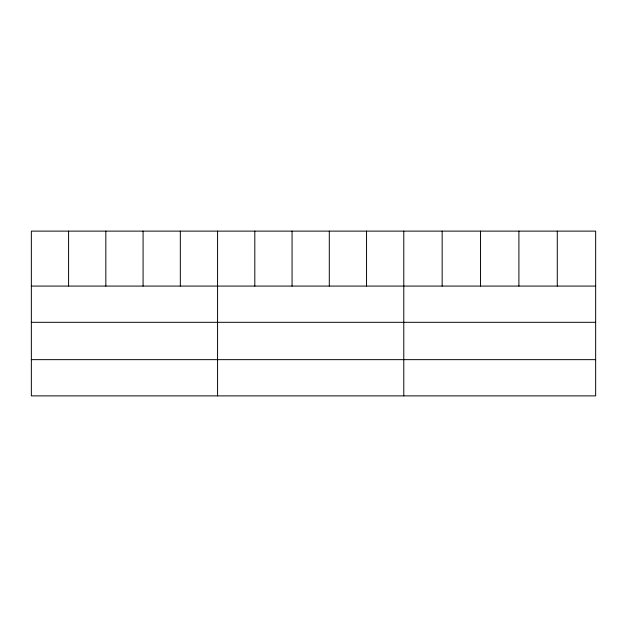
<?xml version="1.0" encoding="UTF-8"?>
<svg xmlns="http://www.w3.org/2000/svg" width="627" height="627" viewBox="0 0 627 627"><rect width="100%" height="100%" fill="white"/><g stroke="black" fill="none" stroke-linecap="round" stroke-linejoin="round"><path stroke-width="0.94" d="M595.65 322.309L595.65 231.12L31.35 231.12L31.35 395.88L595.65 395.88L595.65 322.309L31.35 322.309M31.35 286.077L595.65 286.077M31.35 359.647L595.65 359.647M557.278 231.12L557.278 286.077M518.905 231.12L518.905 286.077M480.533 231.12L480.533 286.077M442.16 231.12L442.16 286.077M403.788 231.12L403.788 395.88M366.544 231.12L366.544 286.077M329.3 231.12L329.3 286.077M292.057 231.12L292.057 286.077M254.813 231.12L254.813 286.077M217.569 231.12L217.569 395.88M180.325 231.12L180.325 286.077M143.081 231.12L143.081 286.077M105.838 231.12L105.838 286.077M68.594 231.12L68.594 286.077"/></g></svg>
